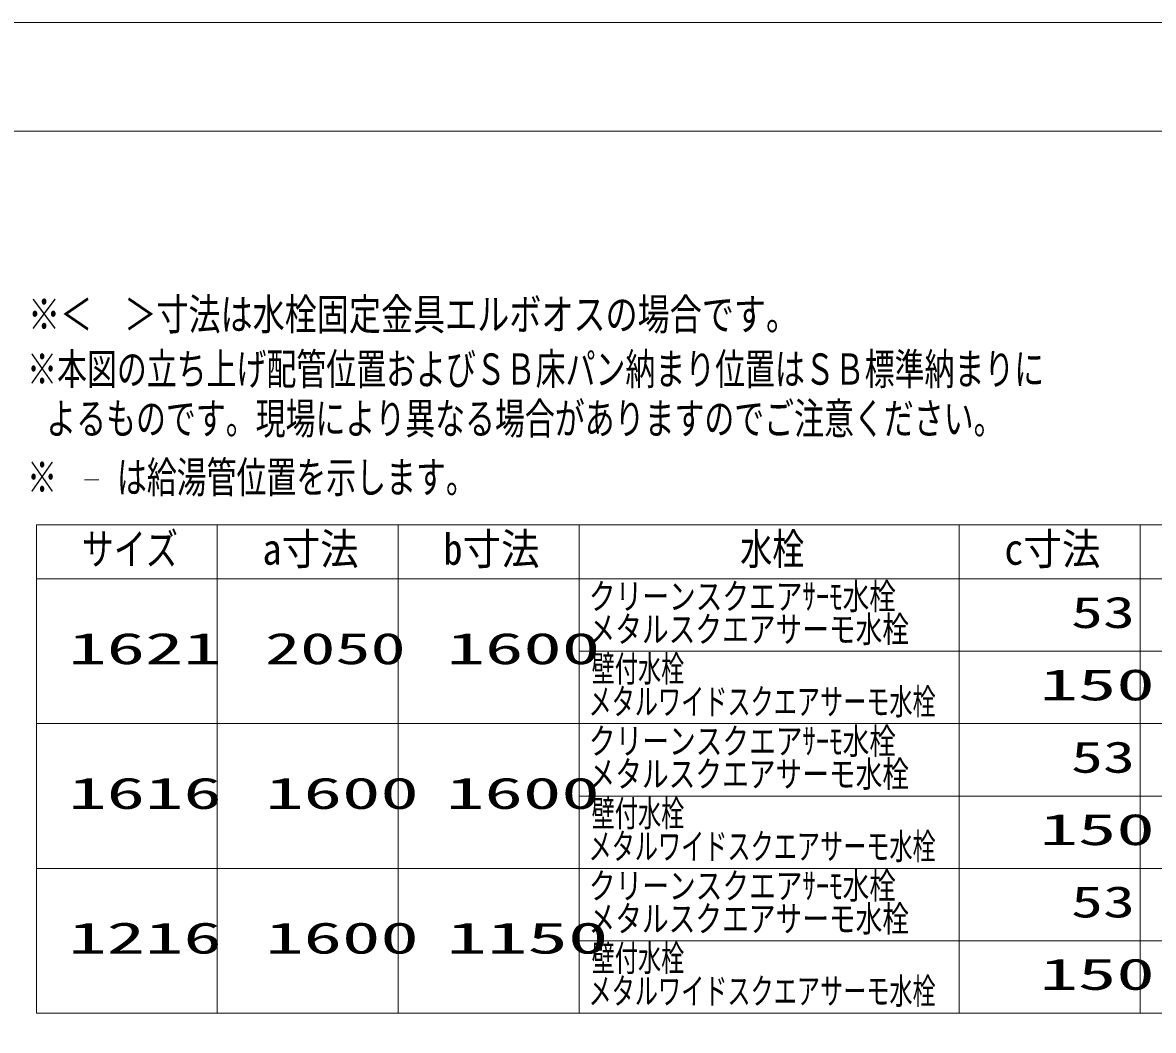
# Model space of a CAD drawing. Units: millimetres on the paper. Extents: x -305 to 305, y -152 to 152.
# Drawn here: x -49.7 to 54.4, y 55.7 to 148.5 of the extents above; entities that cross this region are included whole.
import ezdxf
from ezdxf.enums import TextEntityAlignment as Align

# ---------------------------------------------------------------- set-up
doc = ezdxf.new("R2010")
doc.units = ezdxf.units.MM
for name, color, linetype, lineweight in [('0-1_RV', 7, 'Continuous', 9), ('0-2_0', 7, 'Continuous', 9), ('0-4_図面枠', 3, 'Continuous', 9), ('0-5_DEFPOINTS', 7, 'Continuous', 9)]:
    doc.layers.add(name, color=color, linetype=linetype, lineweight=lineweight)
doc.styles.add('ＭＳ ゴシック', font='')
doc.styles.get('ＭＳ ゴシック').set_extended_font_data('MS Gothic')

# ---------------------------------------------------------------- blocks, each defined once
blk = doc.blocks.new('DOTFIL')
at = {"layer": '0-2_0'}
blk.add_line((-0.5, 0), (0.5, 0), dxfattribs=at)

msp = doc.modelspace()

# ---------------------------------------------------------------- linework, layer by layer
at = {"layer": '0-1_RV'}
for p, q in [((-48.459, 102.247), (-48.459, 57.247)), ((-48.459, 102.247), (103.208, 102.247)), ((-31.792, 102.247), (-31.792, 57.247)), ((-15.125, 102.247), (-15.125, 57.247)), ((1.541, 102.247), (1.541, 57.247)), ((36.541, 102.247), (36.541, 57.247)), ((53.208, 102.247), (53.208, 57.247)), ((-48.459, 97.247), (103.208, 97.247)), ((1.541, 90.58), (86.541, 90.58)), ((-48.459, 83.914), (103.208, 83.914)), ((1.541, 77.247), (86.541, 77.247)), ((-48.459, 70.58), (103.208, 70.58)), ((1.541, 63.914), (86.541, 63.914)), ((-48.459, 57.247), (103.208, 57.247))]:
    msp.add_line(p, q, dxfattribs=at)
at = {"layer": '0-4_図面枠'}
msp.add_lwpolyline([(-291.017, -138.498), (108.983, -138.498), (108.983, 138.502), (-291.017, 138.502)], close=True, dxfattribs=at)
at = {"layer": '0-5_DEFPOINTS'}
msp.add_line((118.983, 148.502), (-301.017, 148.502), dxfattribs=at)

# ---------------------------------------------------------------- block references
at = {"layer": '0-1_RV', "xscale": 1.333333, "yscale": 1.333333}
msp.add_blockref('DOTFIL', (-43.364, 106.38), dxfattribs=at)

# ---------------------------------------------------------------- texts
at = {"layer": '0-1_RV', "style": 'ＭＳ ゴシック'}
for s, height, width, p in [('※＜\u3000＞寸法は水栓固定金具エルボオスの場合です。', 2.889, 0.75, (-49.226, 119.314)), ('※本図の立ち上げ配管位置およびＳＢ床パン納まり位置はＳＢ標準納まりに', 2.886, 0.7, (-49.31, 114.275)), (' よるものです。現場により異なる場合がありますのでご注意ください。', 2.886, 0.7, (-48.921, 109.722)), ('※\u3000\u3000は給湯管位置を示します。', 2.886, 0.7, (-49.31, 104.308)), ('サイズ', 2.889, 0.75, (-44.281, 97.692)), ('a寸法', 2.889, 0.9, (-27.634, 97.692)), ('b寸法', 2.889, 0.9, (-10.967, 97.692)), ('水栓', 2.889, 0.75, (16.375, 97.692)), ('c寸法', 2.889, 0.9, (40.7, 97.692)), ('クリーンスクエアｻｰﾓ水栓', 2.405, 0.75, (2.432, 93.716)), ('53', 2.889, 1.5, (46.852, 91.859)), ('メタルスクエアサーモ水栓', 2.405, 0.75, (2.406, 90.687)), ('1621', 2.889, 1.8, (-45.525, 88.525)), ('2050', 2.886, 1.65, (-27.395, 88.525)), ('1600', 2.889, 1.8, (-10.674, 88.525)), ('壁付水栓', 2.405, 0.65, (2.695, 87.049)), ('150', 2.889, 1.8, (43.952, 85.192)), ('メタルワイドスクエアサーモ水栓', 2.405, 0.65, (2.405, 84.02)), ('クリーンスクエアｻｰﾓ水栓', 2.405, 0.75, (2.432, 80.383)), ('53', 2.889, 1.5, (46.852, 78.525)), ('メタルスクエアサーモ水栓', 2.405, 0.75, (2.406, 77.353)), ('1616', 2.889, 1.8, (-45.525, 75.192)), ('1600', 2.889, 1.8, (-27.381, 75.192)), ('1600', 2.889, 1.8, (-10.715, 75.192)), ('壁付水栓', 2.405, 0.65, (2.695, 73.716)), ('150', 2.889, 1.8, (43.952, 71.859)), ('メタルワイドスクエアサーモ水栓', 2.405, 0.65, (2.405, 70.687)), ('クリーンスクエアｻｰﾓ水栓', 2.405, 0.75, (2.432, 67.049)), ('53', 2.889, 1.5, (46.852, 65.192)), ('メタルスクエアサーモ水栓', 2.405, 0.75, (2.406, 64.02)), ('1216', 2.889, 1.8, (-45.525, 61.859)), ('1600', 2.889, 1.8, (-27.381, 61.859)), ('1150', 2.886, 1.9, (-10.683, 61.859)), ('壁付水栓', 2.405, 0.65, (2.695, 60.383)), ('150', 2.889, 1.8, (43.952, 58.525)), ('メタルワイドスクエアサーモ水栓', 2.405, 0.65, (2.405, 57.353))]:
    msp.add_text(s, height=height, dxfattribs=dict(at, width=width)).set_placement(p, align=Align.BOTTOM_LEFT)

doc.saveas('drawing.dxf')
